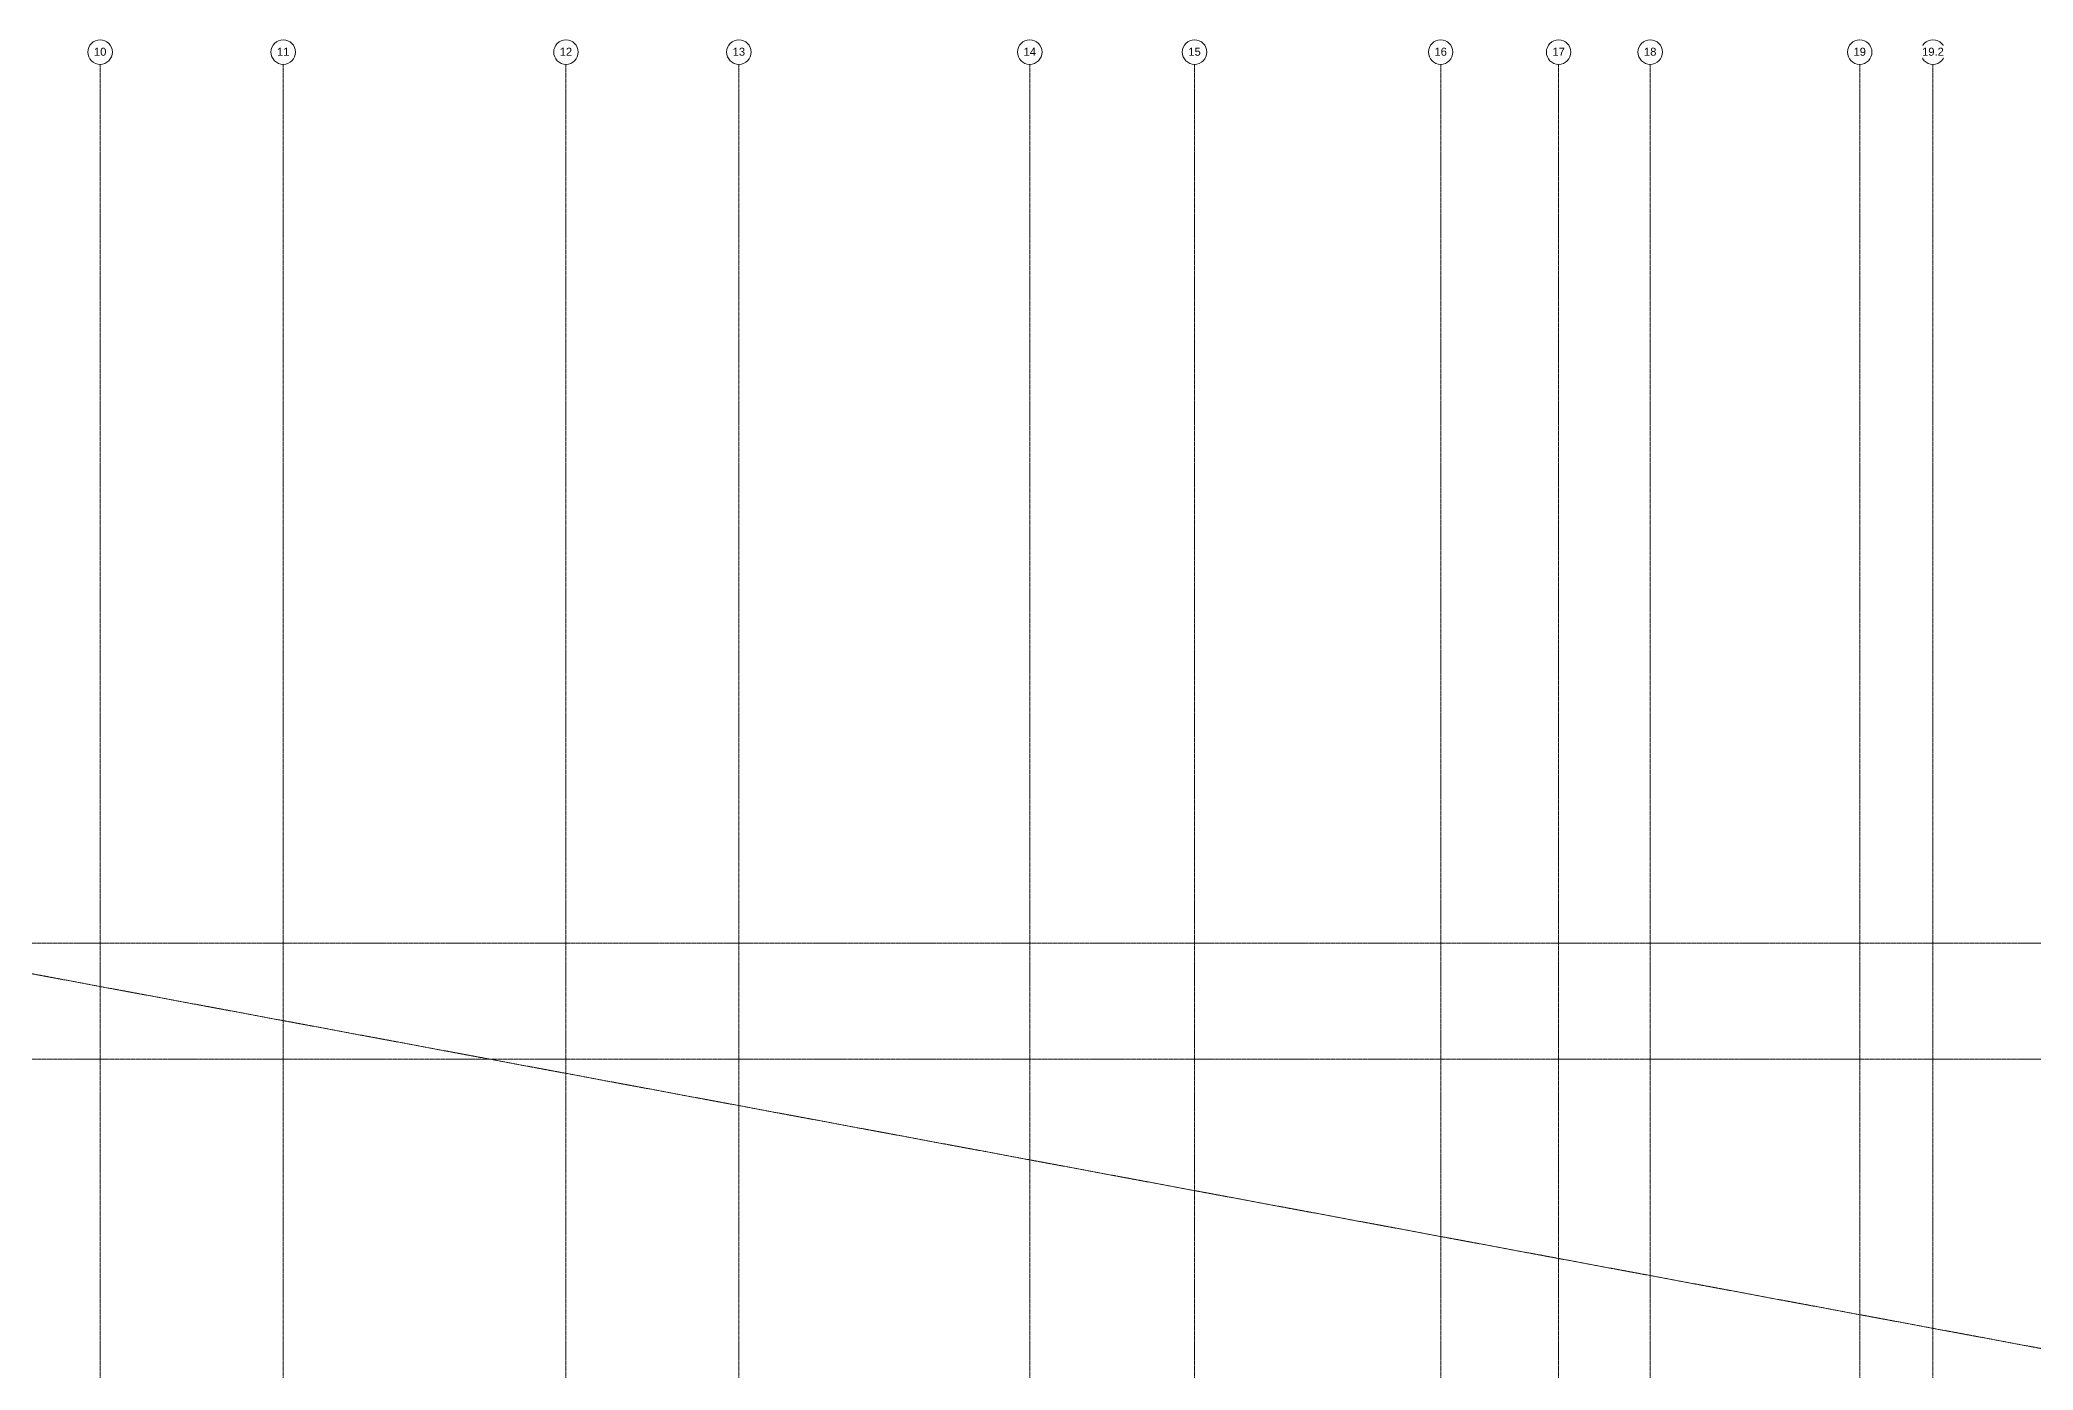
# Model space of a CAD drawing. Header units: inches. Extents: x -3679 to 241, y -496 to 1784.
# Drawn here: x -2700 to -1720, y 1130 to 1784 of the extents above; entities that cross this region are included whole.
import ezdxf

# ---------------------------------------------------------------- set-up
doc = ezdxf.new("R2010")
doc.units = ezdxf.units.IN
doc.header["$MEASUREMENT"] = 0
doc.linetypes.add('Grid Line', pattern=[0.875, 0.5, -0.125, 0.125, -0.125])
doc.layers.add('S-GRID', color=8, linetype='Continuous', lineweight=9)
doc.layers.add('S-GRID-IDEN', color=8, linetype='Continuous', lineweight=13)
doc.styles.add('Arial', font='arial.ttf', dxfattribs={"height": 3.934132})

# ---------------------------------------------------------------- blocks, each defined once
blk = doc.blocks.new('Grid - 3_16_-139788-LOWER PARKING')
at = {"layer": 'S-GRID-IDEN'}
blk.add_circle((0, 0), 0.188, dxfattribs=at)

msp = doc.modelspace()

# ---------------------------------------------------------------- linework, layer by layer
at = {"layer": 'S-GRID', "linetype": 'Grid Line'}
for p, q in [((-3580, 1488.28), (228, 778.5)), ((-3666.39, 1340), (228, 1340)), ((-3666.39, 1283), (228, 1283))]:
    msp.add_line(p, q, dxfattribs=at)

# ---------------------------------------------------------------- block references
at = {"layer": 'S-GRID-IDEN', "xscale": 31.99999999999999, "yscale": 31.99999999999999, "zscale": 31.99999999999999, "rotation": 180}
for p in [(-2670, 1777.74), (-2580, 1777.74), (-2441, 1777.74), (-2356, 1777.74), (-2213, 1777.74), (-2132, 1777.74), (-2011, 1777.74), (-1953, 1777.74), (-1908, 1777.74), (-1805, 1777.74), (-1769, 1777.74)]:
    msp.add_blockref('Grid - 3_16_-139788-LOWER PARKING', p, dxfattribs=at)

# ---------------------------------------------------------------- next in the draw order: texts
at = {"layer": 'S-GRID-IDEN', "lineweight": 9, "char_height": 3.934, "attachment_point": 2, "line_spacing_factor": 0.938532, "style": 'Arial', "bg_fill": 3, "box_fill_scale": 1.25, "bg_fill_color": 0, "bg_fill_transparency": 0}
for s, insert, width in [('10', (-2670, 1779.89), 7.296), ('11', (-2580, 1779.89), 7.296), ('12', (-2441, 1779.89), 7.296), ('13', (-2356, 1779.89), 7.296), ('14', (-2213, 1779.89), 7.296), ('15', (-2132, 1779.89), 7.296), ('16', (-2011, 1779.89), 7.296), ('17', (-1953, 1779.89), 7.296), ('18', (-1908, 1779.89), 7.296), ('19', (-1805, 1779.89), 7.296), ('19.2', (-1769, 1779.89), 12.768)]:
    msp.add_mtext(s, dxfattribs=dict(at, insert=insert, width=width))

# ---------------------------------------------------------------- next in the draw order: linework, layer by layer
at = {"layer": 'S-GRID', "linetype": 'Grid Line'}
for p, q in [((-2670, 1771.74), (-2670, -484.26)), ((-2580, 1771.74), (-2580, -484.26)), ((-2441, 1771.74), (-2441, -484.26)), ((-2356, 1771.74), (-2356, -484.26)), ((-2213, 1771.74), (-2213, -484.26)), ((-2132, 1771.74), (-2132, -484.26)), ((-2011, 1771.74), (-2011, -484.26)), ((-1953, 1771.74), (-1953, -484.26)), ((-1908, 1771.74), (-1908, -484.26)), ((-1805, 1771.74), (-1805, -484.26)), ((-1769, 1771.74), (-1769, -484.26))]:
    msp.add_line(p, q, dxfattribs=at)

doc.saveas('drawing.dxf')
